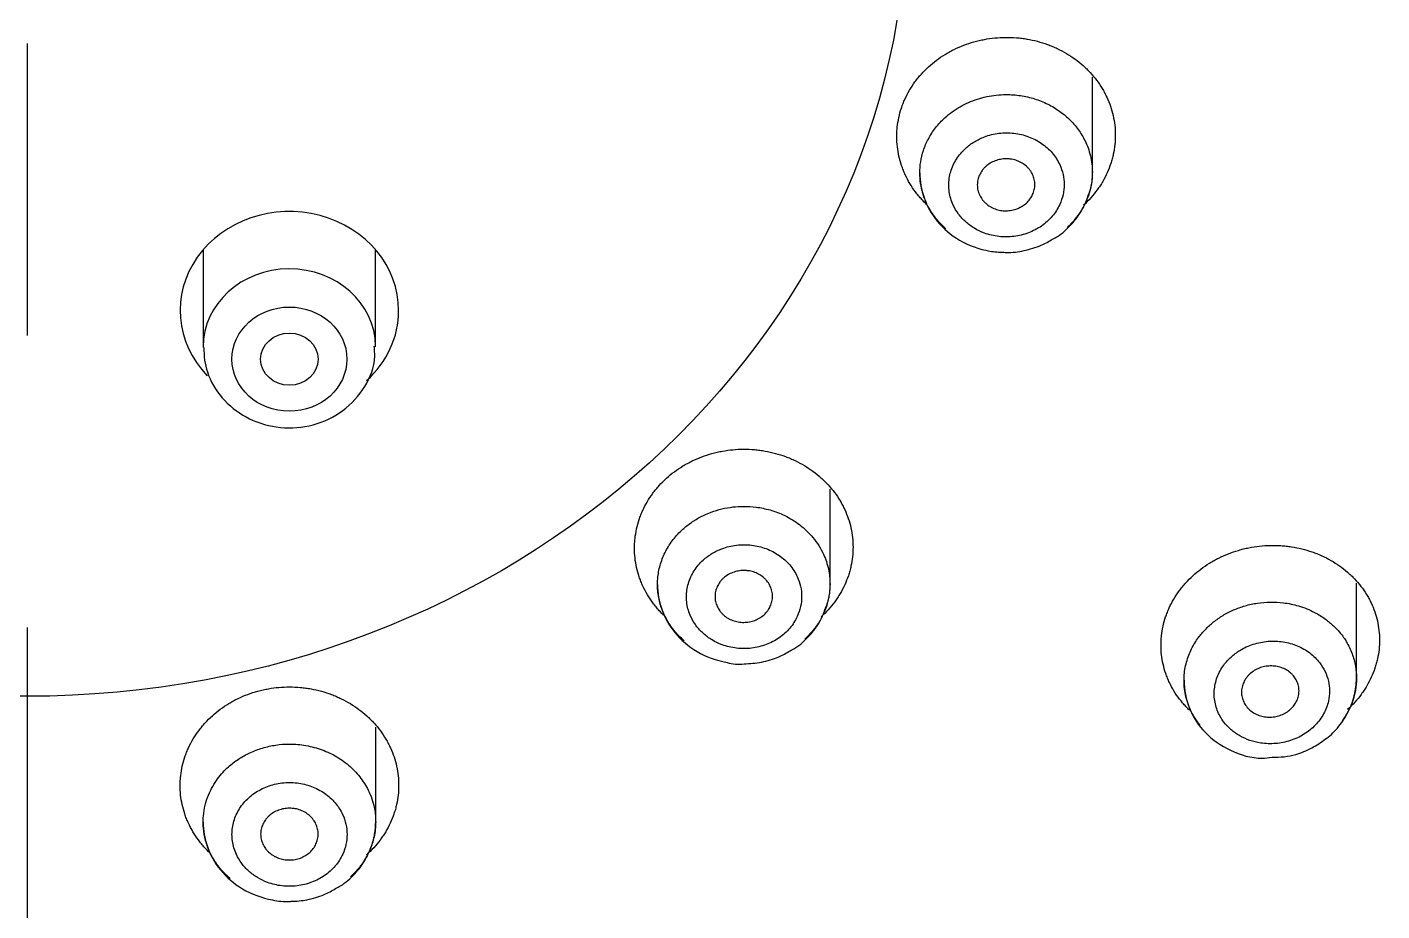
# Model space of a CAD drawing. Header units: millimetres. Extents: x 6110 to 6704, y -2661 to -1821.
# Drawn here: x 6338.01 to 6343.9, y -2173.71 to -2169.86 of the extents above; entities that cross this region are included whole.
import ezdxf

# ---------------------------------------------------------------- set-up
doc = ezdxf.new("R2010")
doc.units = ezdxf.units.MM
doc.header["$LTSCALE"] = 0.1
doc.linetypes.add('CENTERX2', pattern=[101.6, 63.5, -12.7, 12.7, -12.7])
doc.linetypes.add('HIDDEN2', pattern=[4.7625, 3.175, -1.5875])
doc.layers.add('1', color=4, linetype='HIDDEN2', lineweight=13)
doc.layers.add('DIM', color=3, linetype='Continuous', lineweight=9)
doc.layers.add('CENTER', color=1, linetype='CENTERX2')

msp = doc.modelspace()

# ---------------------------------------------------------------- hatches: boundary and pattern name
at = {"layer": 'DIM'}
h = msp.add_hatch(dxfattribs=at)
h.set_pattern_fill('ANSI31', color=2)
edge = h.paths.add_edge_path()
edge.add_line((6619.6172, -2595.9805), (6619.6172, -1962.2056))
edge.add_line((6634.6172, -1966.1101), (6619.6172, -1966.1101))
edge.add_line((6634.6172, -2610.9805), (6634.6172, -1966.1101))
edge.add_line((6634.6172, -2610.9805), (6184.4567, -2610.9805))
edge.add_line((6619.6172, -2595.9805), (6184.4567, -2595.9805))
edge.add_line((6184.4567, -2610.9805), (6184.4567, -2595.9805))

# ---------------------------------------------------------------- linework, layer by layer
at = {"layer": '1', "color": 7, "linetype": 'Continuous', "lineweight": -3}
for p, q in [((6342.6403, -2170.4951), (6342.6403, -2170.0815)), ((6338.7746, -2170.8324), (6338.7746, -2171.2551)), ((6339.5246, -2171.2551), (6339.5246, -2170.8324)), ((6338.7746, -2171.2551), (6338.7746, -2171.2574)), ((6341.4999, -2172.2858), (6341.4999, -2171.8733)), ((6343.7888, -2172.6946), (6343.7888, -2172.2821)), ((6339.5247, -2173.3201), (6339.5247, -2172.9082))]:
    msp.add_line(p, q, dxfattribs=at)
for centre, major_axis, start_param, end_param in [((6338.0093, -2168.509), (-13.75, 0), 3.141606, 7.301236), ((6338.0093, -2168.8384), (13.1753, 0), 4.984867, 10.723113), ((6339.1496, -2171.0967), (0.475, 0), 0, 3.859642), ((6339.1496, -2171.2551), (-0.375, 0), 3.151215, 6.283185), ((6339.1496, -2171.0967), (0.475, 0), 5.497493, 6.283185)]:
    msp.add_ellipse(centre, major_axis=major_axis, ratio=0.906308, start_param=start_param, end_param=end_param, dxfattribs=at)
for centre, major_axis in [((6338.0093, -2169.3067), (3.8258, 0)), ((6339.1496, -2171.308), (0.25, 0)), ((6339.1496, -2171.308), (0.125, 0))]:
    msp.add_ellipse(centre, major_axis=major_axis, ratio=0.906308, dxfattribs=at)
for points, knots in [([(6341.9197, -2170.635), (6341.9127, -2170.6282), (6341.9058, -2170.6212), (6341.8942, -2170.6086), (6341.8894, -2170.603), (6341.88, -2170.5917), (6341.8755, -2170.586), (6341.8538, -2170.5569), (6341.8391, -2170.5322), (6341.8241, -2170.4998), (6341.8213, -2170.4932), (6341.816, -2170.4799), (6341.8135, -2170.4731), (6341.8066, -2170.4529), (6341.8028, -2170.4393), (6341.7936, -2170.3981), (6341.7904, -2170.3701), (6341.7902, -2170.3346), (6341.7904, -2170.3275), (6341.7911, -2170.3134), (6341.7917, -2170.3064), (6341.7939, -2170.2854), (6341.7983, -2170.2577), (6341.8057, -2170.2304), (6341.8124, -2170.2101), (6341.8148, -2170.2033), (6341.8201, -2170.1899), (6341.8228, -2170.1833), (6341.8376, -2170.1506), (6341.8521, -2170.1259), (6341.8735, -2170.0965), (6341.878, -2170.0908), (6341.8872, -2170.0794), (6341.892, -2170.0737), (6341.9069, -2170.0572), (6341.9173, -2170.0467), (6341.9501, -2170.0168), (6341.9739, -2169.9988), (6342.0063, -2169.979), (6342.0129, -2169.9752), (6342.0263, -2169.9678), (6342.0331, -2169.9643), (6342.0536, -2169.9542), (6342.0816, -2169.942), (6342.1107, -2169.9323), (6342.1329, -2169.9261), (6342.1404, -2169.9241), (6342.1556, -2169.9206), (6342.1632, -2169.919), (6342.2015, -2169.9118), (6342.2324, -2169.9088), (6342.2788, -2169.9084), (6342.2943, -2169.9089), (6342.3177, -2169.9108), (6342.3255, -2169.9116), (6342.341, -2169.9135), (6342.3486, -2169.9147), (6342.3868, -2169.9212), (6342.4164, -2169.929), (6342.4524, -2169.9421), (6342.4595, -2169.9449), (6342.4737, -2169.9508), (6342.4807, -2169.9539), (6342.5014, -2169.9637), (6342.5147, -2169.9707), (6342.5535, -2169.9937), (6342.5775, -2170.0111), (6342.6053, -2170.0358), (6342.6107, -2170.0409), (6342.6213, -2170.0512), (6342.6264, -2170.0565), (6342.6412, -2170.0726), (6342.6597, -2170.0948), (6342.6758, -2170.1187), (6342.6869, -2170.1371), (6342.6904, -2170.1434), (6342.6972, -2170.1561), (6342.7004, -2170.1626), (6342.7154, -2170.1949), (6342.7245, -2170.2216), (6342.7338, -2170.2627), (6342.7362, -2170.2766), (6342.7394, -2170.3047), (6342.7402, -2170.3188), (6342.7404, -2170.3608), (6342.7375, -2170.3887), (6342.7301, -2170.4234), (6342.7284, -2170.4303), (6342.7246, -2170.4441), (6342.7226, -2170.4509), (6342.7159, -2170.4712), (6342.7056, -2170.4977), (6342.6925, -2170.5232), (6342.6816, -2170.5419), (6342.6778, -2170.5481), (6342.6698, -2170.5603), (6342.6656, -2170.5663), (6342.644, -2170.596), (6342.6243, -2170.6181), (6342.6022, -2170.6384)], [0, 0, 0, 0, 0.013931, 0.013931, 0.024421, 0.024421, 0.034911, 0.034911, 0.076872, 0.076872, 0.087362, 0.087362, 0.097852, 0.097852, 0.118832, 0.118832, 0.160792, 0.160792, 0.171282, 0.171282, 0.181772, 0.181772, 0.202753, 0.223733, 0.223733, 0.234223, 0.234223, 0.244713, 0.244713, 0.286673, 0.286673, 0.297164, 0.297164, 0.307654, 0.307654, 0.328634, 0.328634, 0.370594, 0.370594, 0.381084, 0.381084, 0.391574, 0.391574, 0.412555, 0.433535, 0.433535, 0.444025, 0.444025, 0.454515, 0.454515, 0.496475, 0.496475, 0.517456, 0.517456, 0.527946, 0.527946, 0.538436, 0.538436, 0.580396, 0.580396, 0.590886, 0.590886, 0.601376, 0.601376, 0.622357, 0.622357, 0.664317, 0.664317, 0.674807, 0.674807, 0.685297, 0.685297, 0.706277, 0.727257, 0.727257, 0.737748, 0.737748, 0.748238, 0.748238, 0.790198, 0.790198, 0.811178, 0.811178, 0.832158, 0.832158, 0.874119, 0.874119, 0.884609, 0.884609, 0.895099, 0.895099, 0.916079, 0.937059, 0.937059, 0.94755, 0.94755, 0.95804, 0.95804, 1, 1, 1, 1]), ([(6341.8903, -2170.4982), (6341.8903, -2170.4821), (6341.8929, -2170.4491), (6341.9049, -2170.3993), (6341.9263, -2170.3493), (6341.9578, -2170.3007), (6341.994, -2170.2617), (6342.0308, -2170.2318), (6342.0648, -2170.2098), (6342.1014, -2170.1913), (6342.1403, -2170.1765), (6342.1809, -2170.1657), (6342.2227, -2170.159), (6342.2721, -2170.1563), (6342.3284, -2170.1604), (6342.3898, -2170.1745), (6342.4476, -2170.1977), (6342.5003, -2170.2294), (6342.5463, -2170.2686), (6342.5844, -2170.3142), (6342.6096, -2170.3582), (6342.6252, -2170.398), (6342.6346, -2170.4325), (6342.6393, -2170.4651), (6342.6403, -2170.486), (6342.6403, -2170.4947)], [0, 0, 0, 0, 0.045049, 0.092756, 0.142866, 0.195379, 0.250293, 0.285526, 0.320915, 0.356461, 0.392163, 0.428022, 0.464038, 0.500211, 0.553811, 0.607412, 0.661013, 0.714614, 0.768215, 0.821816, 0.875418, 0.907605, 0.940981, 0.975546, 1, 1, 1, 1]), ([(6342.4443, -2170.7092), (6342.452, -2170.7021), (6342.4665, -2170.6872), (6342.4848, -2170.6624), (6342.5017, -2170.6312), (6342.5146, -2170.5931), (6342.5193, -2170.5485), (6342.5145, -2170.5041), (6342.5016, -2170.4662), (6342.4847, -2170.4353), (6342.4664, -2170.4108), (6342.4446, -2170.3886), (6342.4199, -2170.3692), (6342.3926, -2170.3529), (6342.3631, -2170.34), (6342.332, -2170.3305), (6342.2998, -2170.3249), (6342.267, -2170.3232), (6342.2342, -2170.3252), (6342.202, -2170.3311), (6342.1657, -2170.3424), (6342.1269, -2170.3611), (6342.0928, -2170.3866), (6342.0675, -2170.4126), (6342.0492, -2170.4375), (6342.0347, -2170.4643), (6342.024, -2170.4924), (6342.0176, -2170.5216), (6342.0156, -2170.5513), (6342.0177, -2170.581), (6342.0242, -2170.6101), (6342.0366, -2170.6428), (6342.0573, -2170.6778), (6342.0888, -2170.7121), (6342.1269, -2170.7403), (6342.1657, -2170.7587), (6342.2019, -2170.7697), (6342.2341, -2170.7753), (6342.2669, -2170.7771), (6342.2997, -2170.775), (6342.3319, -2170.7691), (6342.3631, -2170.7593), (6342.3927, -2170.7461), (6342.42, -2170.7294), (6342.4365, -2170.7162), (6342.4443, -2170.7092)], [0, 0, 0, 0, 0.020908, 0.041633, 0.062491, 0.093768, 0.124937, 0.156202, 0.187397, 0.208323, 0.229049, 0.249915, 0.270878, 0.291595, 0.312426, 0.333431, 0.354141, 0.374917, 0.395942, 0.416647, 0.437396, 0.468779, 0.499959, 0.520882, 0.541618, 0.562588, 0.583457, 0.60414, 0.625071, 0.645962, 0.666653, 0.687554, 0.718732, 0.750005, 0.781097, 0.812467, 0.833195, 0.853915, 0.874986, 0.895733, 0.916452, 0.937497, 0.958327, 0.979049, 1, 1, 1, 1]), ([(6342.3537, -2170.6291), (6342.3478, -2170.6345), (6342.3415, -2170.6392), (6342.3314, -2170.6454), (6342.3279, -2170.6473), (6342.3206, -2170.6509), (6342.3169, -2170.6525), (6342.3055, -2170.6568), (6342.2978, -2170.659), (6342.2857, -2170.6613), (6342.2817, -2170.6618), (6342.2735, -2170.6626), (6342.2694, -2170.6628), (6342.2571, -2170.6629), (6342.249, -2170.6623), (6342.2369, -2170.6602), (6342.2329, -2170.6593), (6342.2251, -2170.6572), (6342.2174, -2170.6547), (6342.2101, -2170.6516), (6342.2046, -2170.649), (6342.2029, -2170.6481), (6342.1993, -2170.6463), (6342.1976, -2170.6453), (6342.189, -2170.6401), (6342.1827, -2170.6355), (6342.1741, -2170.6277), (6342.1713, -2170.625), (6342.1661, -2170.6193), (6342.1636, -2170.6163), (6342.1568, -2170.6071), (6342.153, -2170.6006), (6342.1483, -2170.5904), (6342.1469, -2170.5869), (6342.1445, -2170.5798), (6342.1435, -2170.5762), (6342.1411, -2170.5654), (6342.1403, -2170.558), (6342.1403, -2170.5468), (6342.1405, -2170.5431), (6342.1413, -2170.5357), (6342.1424, -2170.5284), (6342.1444, -2170.5213), (6342.1468, -2170.5141), (6342.1482, -2170.5106), (6342.1529, -2170.5003), (6342.1567, -2170.4938), (6342.1635, -2170.4845), (6342.166, -2170.4815), (6342.1712, -2170.4757), (6342.1739, -2170.473), (6342.1826, -2170.4651), (6342.1889, -2170.4604), (6342.1991, -2170.4541), (6342.2027, -2170.4522), (6342.2099, -2170.4486), (6342.2172, -2170.4454), (6342.2249, -2170.4429), (6342.2327, -2170.4407), (6342.2367, -2170.4398), (6342.2488, -2170.4375), (6342.2569, -2170.4367), (6342.2692, -2170.4367), (6342.2733, -2170.4368), (6342.2794, -2170.4373), (6342.2815, -2170.4375), (6342.2855, -2170.438), (6342.2875, -2170.4383), (6342.2976, -2170.4401), (6342.3054, -2170.4422), (6342.3167, -2170.4463), (6342.3204, -2170.4479), (6342.3277, -2170.4514), (6342.3312, -2170.4532), (6342.3414, -2170.4593), (6342.3477, -2170.4639), (6342.3564, -2170.4718), (6342.3592, -2170.4745), (6342.3644, -2170.4802), (6342.3693, -2170.4861), (6342.3735, -2170.4924), (6342.3773, -2170.4989), (6342.3791, -2170.5022), (6342.3838, -2170.5125), (6342.3862, -2170.5195), (6342.3886, -2170.5304), (6342.3892, -2170.534), (6342.3901, -2170.5415), (6342.3903, -2170.5452), (6342.3903, -2170.5562), (6342.3895, -2170.5636), (6342.3871, -2170.5745), (6342.3861, -2170.5781), (6342.3837, -2170.5853), (6342.381, -2170.5922), (6342.3775, -2170.5989), (6342.3737, -2170.6055), (6342.3716, -2170.6087), (6342.3647, -2170.618), (6342.3595, -2170.6238), (6342.3537, -2170.6291)], [0, 0, 0, 0, 0.03125, 0.03125, 0.046875, 0.046875, 0.0625, 0.0625, 0.09375, 0.09375, 0.109375, 0.109375, 0.125, 0.125, 0.15625, 0.15625, 0.171875, 0.171875, 0.1875, 0.203125, 0.203125, 0.210938, 0.210938, 0.21875, 0.21875, 0.25, 0.25, 0.265625, 0.265625, 0.28125, 0.28125, 0.3125, 0.3125, 0.328125, 0.328125, 0.34375, 0.34375, 0.375, 0.375, 0.390625, 0.390625, 0.40625, 0.421875, 0.421875, 0.4375, 0.4375, 0.46875, 0.46875, 0.484375, 0.484375, 0.5, 0.5, 0.53125, 0.53125, 0.546875, 0.546875, 0.5625, 0.578125, 0.578125, 0.59375, 0.59375, 0.625, 0.625, 0.640625, 0.640625, 0.648438, 0.648438, 0.65625, 0.65625, 0.6875, 0.6875, 0.703125, 0.703125, 0.71875, 0.71875, 0.75, 0.75, 0.765625, 0.765625, 0.78125, 0.796875, 0.796875, 0.8125, 0.8125, 0.84375, 0.84375, 0.859375, 0.859375, 0.875, 0.875, 0.90625, 0.90625, 0.921875, 0.921875, 0.9375, 0.953125, 0.953125, 0.96875, 0.96875, 1, 1, 1, 1]), ([(6341.8903, -2170.498), (6341.8908, -2170.5357), (6341.9032, -2170.6092), (6341.9616, -2170.7142), (6342.0608, -2170.7982), (6342.1678, -2170.8376), (6342.235, -2170.843), (6342.2561, -2170.843)], [0, 0, 0, 0, 0.201381, 0.416552, 0.646171, 0.891533, 1, 1, 1, 1]), ([(6342.0037, -2170.7411), (6342.0024, -2170.74), (6341.9932, -2170.7318), (6341.9763, -2170.7152), (6341.9544, -2170.689), (6341.934, -2170.6587), (6341.9162, -2170.6243), (6341.9019, -2170.5857), (6341.8925, -2170.5433), (6341.8903, -2170.5136), (6341.8903, -2170.4982), (6341.8903, -2170.4982)], [0, 0, 0, 0, 0.017457, 0.12931, 0.250621, 0.381389, 0.521613, 0.67129, 0.830419, 0.998998, 1, 1, 1, 1]), ([(6342.6403, -2170.4947), (6342.6403, -2170.4987), (6342.64, -2170.5159), (6342.6368, -2170.5465), (6342.6301, -2170.5751), (6342.6252, -2170.5905), (6342.6244, -2170.5929)], [0, 0, 0, 0, 0.121009, 0.516619, 0.924959, 1, 1, 1, 1]), ([(6342.4678, -2170.7856), (6342.4749, -2170.7822), (6342.506, -2170.7655), (6342.5524, -2170.7221), (6342.5983, -2170.6608), (6342.6164, -2170.6158), (6342.6224, -2170.5948)], [0, 0, 0, 0, 0.090594, 0.410018, 0.737238, 1, 1, 1, 1]), ([(6342.6244, -2170.5929), (6342.6207, -2170.6039), (6342.6111, -2170.6284), (6342.5913, -2170.6651), (6342.564, -2170.7023), (6342.5421, -2170.7251), (6342.5302, -2170.7359)], [0, 0, 0, 0, 0.205288, 0.462641, 0.727545, 1, 1, 1, 1]), ([(6342.2561, -2170.843), (6342.26, -2170.8435), (6342.2891, -2170.846), (6342.3447, -2170.837), (6342.4129, -2170.8176), (6342.4519, -2170.796), (6342.4678, -2170.7856)], [0, 0, 0, 0, 0.05199, 0.392512, 0.743725, 1, 1, 1, 1]), ([(6338.7784, -2171.2571), (6338.7772, -2171.2946), (6338.7872, -2171.3721), (6338.8521, -2171.4818), (6338.9582, -2171.5669), (6339.0926, -2171.6111), (6339.2376, -2171.6059), (6339.3729, -2171.5491), (6339.4737, -2171.4477), (6339.523, -2171.3395), (6339.521, -2171.2735), (6339.518, -2171.2522)], [0, 0, 0, 0, 0.096594, 0.21219, 0.328962, 0.448735, 0.571477, 0.696167, 0.821126, 0.94382, 1, 1, 1, 1]), ([(6340.7785, -2172.4231), (6340.7714, -2172.4163), (6340.7645, -2172.4093), (6340.7529, -2172.3965), (6340.7481, -2172.391), (6340.7388, -2172.3797), (6340.7343, -2172.374), (6340.7127, -2172.3449), (6340.6981, -2172.3204), (6340.6832, -2172.288), (6340.6804, -2172.2814), (6340.6751, -2172.2681), (6340.6726, -2172.2614), (6340.6658, -2172.2412), (6340.6621, -2172.2276), (6340.653, -2172.1865), (6340.6499, -2172.1586), (6340.6499, -2172.1232), (6340.6501, -2172.1161), (6340.6508, -2172.102), (6340.6514, -2172.095), (6340.6537, -2172.074), (6340.6582, -2172.0463), (6340.6657, -2172.0191), (6340.6725, -2171.9988), (6340.6749, -2171.9921), (6340.6802, -2171.9787), (6340.683, -2171.9721), (6340.6979, -2171.9395), (6340.7125, -2171.9148), (6340.734, -2171.8856), (6340.7385, -2171.8798), (6340.7478, -2171.8685), (6340.7526, -2171.8629), (6340.7675, -2171.8464), (6340.7779, -2171.8359), (6340.8108, -2171.8061), (6340.8347, -2171.7883), (6340.8671, -2171.7686), (6340.8738, -2171.7648), (6340.8872, -2171.7575), (6340.894, -2171.754), (6340.9146, -2171.744), (6340.9426, -2171.732), (6340.9717, -2171.7225), (6340.994, -2171.7163), (6341.0015, -2171.7144), (6341.0166, -2171.711), (6341.0243, -2171.7094), (6341.0627, -2171.7024), (6341.0935, -2171.6996), (6341.1399, -2171.6995), (6341.1555, -2171.7001), (6341.1788, -2171.7021), (6341.1866, -2171.7029), (6341.2021, -2171.705), (6341.2097, -2171.7062), (6341.2478, -2171.7129), (6341.2774, -2171.7209), (6341.3134, -2171.7342), (6341.3205, -2171.737), (6341.3347, -2171.743), (6341.3417, -2171.7461), (6341.3623, -2171.756), (6341.3757, -2171.7632), (6341.4143, -2171.7863), (6341.4383, -2171.8039), (6341.466, -2171.8287), (6341.4714, -2171.8338), (6341.4819, -2171.8441), (6341.487, -2171.8494), (6341.5017, -2171.8656), (6341.5202, -2171.8879), (6341.5362, -2171.9117), (6341.5472, -2171.9302), (6341.5507, -2171.9365), (6341.5574, -2171.9492), (6341.5606, -2171.9556), (6341.5756, -2171.988), (6341.5846, -2172.0146), (6341.5937, -2172.0556), (6341.596, -2172.0694), (6341.5991, -2172.0975), (6341.5999, -2172.1115), (6341.5999, -2172.1534), (6341.5969, -2172.1811), (6341.5894, -2172.2155), (6341.5877, -2172.2224), (6341.5839, -2172.2361), (6341.5818, -2172.2429), (6341.5751, -2172.2631), (6341.5646, -2172.2894), (6341.5514, -2172.3147), (6341.5405, -2172.3332), (6341.5367, -2172.3394), (6341.5287, -2172.3515), (6341.5245, -2172.3575), (6341.5027, -2172.3869), (6341.483, -2172.4088), (6341.4608, -2172.4289)], [0, 0, 0, 0, 0.014055, 0.014055, 0.024544, 0.024544, 0.035032, 0.035032, 0.076988, 0.076988, 0.087476, 0.087476, 0.097965, 0.097965, 0.118943, 0.118943, 0.160898, 0.160898, 0.171387, 0.171387, 0.181875, 0.181875, 0.202853, 0.22383, 0.22383, 0.234319, 0.234319, 0.244808, 0.244808, 0.286763, 0.286763, 0.297252, 0.297252, 0.307741, 0.307741, 0.328718, 0.328718, 0.370673, 0.370673, 0.381162, 0.381162, 0.391651, 0.391651, 0.412628, 0.433606, 0.433606, 0.444095, 0.444095, 0.454584, 0.454584, 0.496539, 0.496539, 0.517516, 0.517516, 0.528005, 0.528005, 0.538494, 0.538494, 0.580449, 0.580449, 0.590938, 0.590938, 0.601426, 0.601426, 0.622404, 0.622404, 0.664359, 0.664359, 0.674848, 0.674848, 0.685337, 0.685337, 0.706314, 0.727292, 0.727292, 0.737781, 0.737781, 0.748269, 0.748269, 0.790224, 0.790224, 0.811202, 0.811202, 0.83218, 0.83218, 0.874135, 0.874135, 0.884623, 0.884623, 0.895112, 0.895112, 0.91609, 0.937067, 0.937067, 0.947556, 0.947556, 0.958045, 0.958045, 1, 1, 1, 1]), ([(6340.7499, -2172.2878), (6340.7499, -2172.277), (6340.7515, -2172.2465), (6340.7617, -2172.1971), (6340.7843, -2172.142), (6340.8169, -2172.0914), (6340.8555, -2172.0499), (6340.8969, -2172.0171), (6340.9387, -2171.9921), (6340.9833, -2171.9725), (6341.0297, -2171.9584), (6341.0771, -2171.95), (6341.1271, -2171.9471), (6341.1817, -2171.9505), (6341.2422, -2171.963), (6341.3067, -2171.9876), (6341.371, -2172.0272), (6341.4299, -2172.0835), (6341.4721, -2172.1505), (6341.4952, -2172.2201), (6341.4999, -2172.2644), (6341.4999, -2172.2859)], [0, 0, 0, 0, 0.030608, 0.085883, 0.140861, 0.195542, 0.249928, 0.29288, 0.335329, 0.377276, 0.41872, 0.459661, 0.500099, 0.546109, 0.598716, 0.657915, 0.723699, 0.796062, 0.874995, 0.939455, 1, 1, 1, 1]), ([(6341.3035, -2172.4999), (6341.3112, -2172.4929), (6341.3257, -2172.478), (6341.3439, -2172.4533), (6341.3607, -2172.4222), (6341.3735, -2172.3843), (6341.3782, -2172.3399), (6341.3734, -2172.2957), (6341.3604, -2172.2578), (6341.3435, -2172.2269), (6341.3252, -2172.2024), (6341.3035, -2172.1803), (6341.2788, -2172.1608), (6341.2515, -2172.1444), (6341.222, -2172.1315), (6341.191, -2172.1219), (6341.1588, -2172.1162), (6341.126, -2172.1144), (6341.0933, -2172.1163), (6341.0611, -2172.1221), (6341.0248, -2172.1333), (6340.9859, -2172.152), (6340.9519, -2172.1774), (6340.9266, -2172.2034), (6340.9084, -2172.2282), (6340.894, -2172.255), (6340.8834, -2172.2831), (6340.877, -2172.3122), (6340.8751, -2172.3418), (6340.8772, -2172.3714), (6340.8837, -2172.4005), (6340.8961, -2172.4331), (6340.9168, -2172.4681), (6340.9482, -2172.5022), (6340.9863, -2172.5305), (6341.0251, -2172.5489), (6341.0613, -2172.5599), (6341.0935, -2172.5656), (6341.1263, -2172.5674), (6341.1591, -2172.5654), (6341.1913, -2172.5595), (6341.2225, -2172.5498), (6341.252, -2172.5366), (6341.2793, -2172.52), (6341.2957, -2172.5069), (6341.3035, -2172.4999)], [0, 0, 0, 0, 0.020904, 0.041628, 0.062485, 0.093782, 0.124936, 0.156272, 0.1874, 0.208413, 0.229134, 0.249921, 0.27092, 0.291637, 0.312432, 0.333397, 0.354103, 0.374921, 0.395873, 0.416567, 0.437403, 0.468728, 0.499972, 0.520876, 0.541608, 0.562598, 0.583427, 0.604121, 0.625081, 0.645891, 0.666597, 0.687569, 0.718675, 0.750024, 0.781123, 0.812489, 0.833288, 0.854012, 0.875009, 0.895829, 0.916556, 0.937516, 0.958369, 0.979093, 1, 1, 1, 1]), ([(6343.0631, -2172.8348), (6343.0576, -2172.8295), (6343.0523, -2172.8242), (6343.0421, -2172.8134), (6343.0373, -2172.808), (6343.028, -2172.7971), (6343.0235, -2172.7915), (6343.0019, -2172.7633), (6342.9873, -2172.7393), (6342.9723, -2172.7077), (6342.9695, -2172.7012), (6342.9642, -2172.6882), (6342.9617, -2172.6816), (6342.9549, -2172.6618), (6342.9511, -2172.6485), (6342.942, -2172.6081), (6342.9389, -2172.5806), (6342.9388, -2172.5457), (6342.939, -2172.5387), (6342.9397, -2172.5247), (6342.9403, -2172.5178), (6342.9425, -2172.4971), (6342.947, -2172.4697), (6342.9545, -2172.4426), (6342.9613, -2172.4225), (6342.9637, -2172.4158), (6342.969, -2172.4025), (6342.9718, -2172.3959), (6342.9867, -2172.3635), (6343.0012, -2172.3388), (6343.0228, -2172.3095), (6343.0272, -2172.3037), (6343.0365, -2172.2923), (6343.0413, -2172.2867), (6343.0562, -2172.2701), (6343.0667, -2172.2596), (6343.0996, -2172.2295), (6343.1235, -2172.2114), (6343.1559, -2172.1914), (6343.1626, -2172.1875), (6343.176, -2172.18), (6343.1828, -2172.1764), (6343.2034, -2172.1661), (6343.2314, -2172.1537), (6343.2606, -2172.1437), (6343.2829, -2172.1372), (6343.2904, -2172.1352), (6343.3055, -2172.1315), (6343.3132, -2172.1297), (6343.3515, -2172.1221), (6343.3824, -2172.1187), (6343.4288, -2172.1176), (6343.4443, -2172.118), (6343.4677, -2172.1195), (6343.4755, -2172.1201), (6343.4909, -2172.1218), (6343.4986, -2172.1228), (6343.5366, -2172.1287), (6343.5662, -2172.136), (6343.6021, -2172.1483), (6343.6093, -2172.151), (6343.6234, -2172.1566), (6343.6304, -2172.1596), (6343.6511, -2172.1689), (6343.6644, -2172.1757), (6343.703, -2172.1977), (6343.7269, -2172.2145), (6343.7546, -2172.2384), (6343.7601, -2172.2433), (6343.7705, -2172.2533), (6343.7756, -2172.2585), (6343.7904, -2172.2741), (6343.8089, -2172.2957), (6343.8248, -2172.3189), (6343.8359, -2172.3369), (6343.8394, -2172.343), (6343.8461, -2172.3554), (6343.8493, -2172.3617), (6343.8643, -2172.3934), (6343.8733, -2172.4194), (6343.8825, -2172.4598), (6343.8848, -2172.4734), (6343.888, -2172.5011), (6343.8888, -2172.5149), (6343.8889, -2172.5563), (6343.8859, -2172.5838), (6343.8784, -2172.618), (6343.8767, -2172.6248), (6343.8729, -2172.6385), (6343.8709, -2172.6452), (6343.8641, -2172.6653), (6343.8537, -2172.6915), (6343.8405, -2172.7168), (6343.8296, -2172.7354), (6343.8258, -2172.7415), (6343.8178, -2172.7537), (6343.8136, -2172.7597), (6343.7918, -2172.7893), (6343.772, -2172.8113), (6343.7498, -2172.8316)], [0, 0, 0, 0, 0.011005, 0.011005, 0.021526, 0.021526, 0.032048, 0.032048, 0.074132, 0.074132, 0.084654, 0.084654, 0.095175, 0.095175, 0.116217, 0.116217, 0.158302, 0.158302, 0.168823, 0.168823, 0.179345, 0.179345, 0.200387, 0.22143, 0.22143, 0.231951, 0.231951, 0.242472, 0.242472, 0.284557, 0.284557, 0.295078, 0.295078, 0.305599, 0.305599, 0.326642, 0.326642, 0.368727, 0.368727, 0.379248, 0.379248, 0.389769, 0.389769, 0.410812, 0.431854, 0.431854, 0.442375, 0.442375, 0.452896, 0.452896, 0.494981, 0.494981, 0.516024, 0.516024, 0.526545, 0.526545, 0.537066, 0.537066, 0.579151, 0.579151, 0.589672, 0.589672, 0.600194, 0.600194, 0.621236, 0.621236, 0.663321, 0.663321, 0.673842, 0.673842, 0.684363, 0.684363, 0.705406, 0.726448, 0.726448, 0.736969, 0.736969, 0.747491, 0.747491, 0.789576, 0.789576, 0.810618, 0.810618, 0.83166, 0.83166, 0.873745, 0.873745, 0.884267, 0.884267, 0.894788, 0.894788, 0.91583, 0.936873, 0.936873, 0.947394, 0.947394, 0.957915, 0.957915, 1, 1, 1, 1]), ([(6341.2133, -2172.4192), (6341.2074, -2172.4245), (6341.2011, -2172.4292), (6341.191, -2172.4353), (6341.1875, -2172.4372), (6341.1802, -2172.4408), (6341.1765, -2172.4424), (6341.1651, -2172.4467), (6341.1573, -2172.4488), (6341.1453, -2172.4511), (6341.1412, -2172.4516), (6341.133, -2172.4524), (6341.129, -2172.4526), (6341.1167, -2172.4527), (6341.1086, -2172.452), (6341.0965, -2172.4499), (6341.0925, -2172.449), (6341.0847, -2172.4469), (6341.077, -2172.4444), (6341.0696, -2172.4413), (6341.0642, -2172.4388), (6341.0624, -2172.4378), (6341.0589, -2172.436), (6341.0572, -2172.435), (6341.0486, -2172.4299), (6341.0423, -2172.4252), (6341.0337, -2172.4175), (6341.0309, -2172.4147), (6341.0257, -2172.409), (6341.0232, -2172.406), (6341.0164, -2172.3969), (6341.0126, -2172.3904), (6341.0079, -2172.3802), (6341.0065, -2172.3767), (6341.0041, -2172.3696), (6341.0031, -2172.366), (6341.0007, -2172.3552), (6340.9999, -2172.3479), (6340.9999, -2172.3367), (6341.0001, -2172.333), (6341.0009, -2172.3257), (6341.0021, -2172.3184), (6341.0041, -2172.3113), (6341.0064, -2172.3042), (6341.0078, -2172.3006), (6341.0125, -2172.2904), (6341.0164, -2172.2839), (6341.0232, -2172.2746), (6341.0256, -2172.2716), (6341.0308, -2172.2659), (6341.0336, -2172.2631), (6341.0422, -2172.2553), (6341.0485, -2172.2506), (6341.0588, -2172.2444), (6341.0623, -2172.2424), (6341.0695, -2172.2389), (6341.0769, -2172.2357), (6341.0846, -2172.2332), (6341.0924, -2172.231), (6341.0964, -2172.2301), (6341.1085, -2172.2279), (6341.1166, -2172.2271), (6341.1289, -2172.2271), (6341.1329, -2172.2273), (6341.1391, -2172.2278), (6341.1411, -2172.228), (6341.1452, -2172.2285), (6341.1472, -2172.2288), (6341.1572, -2172.2306), (6341.165, -2172.2327), (6341.1764, -2172.2369), (6341.1801, -2172.2384), (6341.1874, -2172.2419), (6341.1909, -2172.2438), (6341.201, -2172.2499), (6341.2074, -2172.2545), (6341.2161, -2172.2623), (6341.2189, -2172.2651), (6341.2241, -2172.2707), (6341.2289, -2172.2766), (6341.2331, -2172.2829), (6341.237, -2172.2894), (6341.2388, -2172.2928), (6341.2435, -2172.303), (6341.2459, -2172.31), (6341.2483, -2172.3208), (6341.2489, -2172.3245), (6341.2497, -2172.3319), (6341.2499, -2172.3356), (6341.2499, -2172.3466), (6341.2491, -2172.3539), (6341.2467, -2172.3648), (6341.2457, -2172.3684), (6341.2434, -2172.3755), (6341.2406, -2172.3824), (6341.2371, -2172.3891), (6341.2333, -2172.3956), (6341.2312, -2172.3988), (6341.2243, -2172.4081), (6341.2191, -2172.4139), (6341.2133, -2172.4192)], [0, 0, 0, 0, 0.03125, 0.03125, 0.046875, 0.046875, 0.0625, 0.0625, 0.09375, 0.09375, 0.109375, 0.109375, 0.125, 0.125, 0.15625, 0.15625, 0.171875, 0.171875, 0.1875, 0.203125, 0.203125, 0.210937, 0.210937, 0.21875, 0.21875, 0.25, 0.25, 0.265625, 0.265625, 0.28125, 0.28125, 0.3125, 0.3125, 0.328125, 0.328125, 0.34375, 0.34375, 0.375, 0.375, 0.390625, 0.390625, 0.40625, 0.421875, 0.421875, 0.4375, 0.4375, 0.46875, 0.46875, 0.484375, 0.484375, 0.5, 0.5, 0.53125, 0.53125, 0.546875, 0.546875, 0.5625, 0.578125, 0.578125, 0.59375, 0.59375, 0.625, 0.625, 0.640625, 0.640625, 0.648438, 0.648438, 0.65625, 0.65625, 0.6875, 0.6875, 0.703125, 0.703125, 0.71875, 0.71875, 0.75, 0.75, 0.765625, 0.765625, 0.78125, 0.796875, 0.796875, 0.8125, 0.8125, 0.84375, 0.84375, 0.859375, 0.859375, 0.875, 0.875, 0.90625, 0.90625, 0.921875, 0.921875, 0.9375, 0.953125, 0.953125, 0.96875, 0.96875, 1, 1, 1, 1]), ([(6340.8654, -2172.5324), (6340.8635, -2172.5307), (6340.8457, -2172.515), (6340.8154, -2172.4824), (6340.7823, -2172.43), (6340.76, -2172.3735), (6340.7511, -2172.3254), (6340.7499, -2172.2967), (6340.7499, -2172.2878)], [0, 0, 0, 0, 0.026115, 0.247027, 0.466785, 0.685387, 0.902836, 1, 1, 1, 1]), ([(6340.7499, -2172.288), (6340.7504, -2172.3255), (6340.7629, -2172.3987), (6340.8206, -2172.5031), (6340.9205, -2172.5875), (6341.004, -2172.6179), (6341.0522, -2172.6269)], [0, 0, 0, 0, 0.225688, 0.467145, 0.725073, 1, 1, 1, 1]), ([(6341.4999, -2172.2859), (6341.4999, -2172.286), (6341.4999, -2172.3064), (6341.4961, -2172.3434), (6341.4858, -2172.3793), (6341.4798, -2172.3951)], [0, 0, 0, 0, 0.002779, 0.550044, 1, 1, 1, 1]), ([(6341.3263, -2172.5759), (6341.3336, -2172.5724), (6341.3649, -2172.5558), (6341.4115, -2172.5125), (6341.4556, -2172.4549), (6341.4721, -2172.4139), (6341.4772, -2172.397)], [0, 0, 0, 0, 0.096608, 0.432567, 0.776845, 1, 1, 1, 1]), ([(6341.4798, -2172.3951), (6341.479, -2172.3973), (6341.4716, -2172.4162), (6341.4549, -2172.4495), (6341.4249, -2172.4909), (6341.4019, -2172.5148), (6341.3901, -2172.5256)], [0, 0, 0, 0, 0.044984, 0.38828, 0.706622, 1, 1, 1, 1]), ([(6343.0388, -2172.7063), (6343.0388, -2172.7007), (6343.0392, -2172.6841), (6343.0422, -2172.6569), (6343.0491, -2172.6256), (6343.0588, -2172.5959), (6343.071, -2172.5682), (6343.0853, -2172.5425), (6343.1047, -2172.5137), (6343.1312, -2172.4823), (6343.1669, -2172.4498), (6343.2081, -2172.4212), (6343.2542, -2172.3975), (6343.3045, -2172.3794), (6343.3582, -2172.3677), (6343.4143, -2172.3631), (6343.4745, -2172.3663), (6343.5402, -2172.3799), (6343.6019, -2172.4047), (6343.6522, -2172.4359), (6343.6879, -2172.4657), (6343.7138, -2172.4933), (6343.7316, -2172.5166), (6343.7514, -2172.547), (6343.7711, -2172.5877), (6343.7858, -2172.6416), (6343.7903, -2172.6952), (6343.7856, -2172.747), (6343.7728, -2172.796), (6343.7528, -2172.8411), (6343.7354, -2172.8687), (6343.7258, -2172.8817)], [0, 0, 0, 0, 0.013432, 0.039737, 0.065152, 0.08968, 0.113318, 0.136068, 0.157931, 0.193146, 0.229164, 0.265985, 0.303611, 0.342042, 0.38128, 0.421325, 0.462324, 0.510514, 0.565887, 0.607278, 0.642459, 0.671426, 0.694174, 0.7107, 0.756448, 0.800722, 0.843521, 0.884848, 0.924702, 0.963086, 1, 1, 1, 1]), ([(6343.6293, -2172.8761), (6343.6354, -2172.8678), (6343.6464, -2172.8507), (6343.6589, -2172.8233), (6343.6687, -2172.7901), (6343.673, -2172.751), (6343.6679, -2172.7073), (6343.6535, -2172.6656), (6343.6326, -2172.6317), (6343.6093, -2172.6052), (6343.586, -2172.5851), (6343.5599, -2172.568), (6343.5315, -2172.554), (6343.5012, -2172.5436), (6343.4695, -2172.5368), (6343.4369, -2172.5336), (6343.4041, -2172.5343), (6343.3715, -2172.5389), (6343.3397, -2172.5471), (6343.3094, -2172.5589), (6343.2762, -2172.5768), (6343.242, -2172.6024), (6343.2142, -2172.6335), (6343.195, -2172.6635), (6343.1824, -2172.6909), (6343.1741, -2172.7195), (6343.1698, -2172.7487), (6343.1699, -2172.778), (6343.1744, -2172.8069), (6343.1829, -2172.835), (6343.1955, -2172.8617), (6343.2148, -2172.8907), (6343.2427, -2172.9204), (6343.281, -2172.9472), (6343.3245, -2172.967), (6343.3666, -2172.9773), (6343.4045, -2172.9809), (6343.4374, -2172.9801), (6343.4699, -2172.9755), (6343.5017, -2172.9672), (6343.5321, -2172.9553), (6343.5606, -2172.9399), (6343.5867, -2172.9215), (6343.61, -2172.9002), (6343.6233, -2172.8844), (6343.6293, -2172.8761)], [0, 0, 0, 0, 0.020904, 0.041622, 0.062484, 0.093768, 0.124932, 0.15624, 0.187393, 0.208364, 0.229085, 0.249912, 0.270865, 0.291583, 0.312424, 0.333353, 0.354061, 0.374916, 0.395851, 0.416549, 0.437397, 0.46872, 0.499964, 0.520865, 0.541604, 0.562591, 0.583426, 0.604123, 0.625073, 0.645911, 0.666617, 0.687557, 0.718716, 0.750009, 0.781161, 0.812473, 0.833304, 0.854027, 0.874995, 0.895831, 0.916555, 0.937507, 0.958368, 0.979089, 1, 1, 1, 1]), ([(6341.0522, -2172.6269), (6341.0523, -2172.627), (6341.0753, -2172.6354), (6341.1277, -2172.6338), (6341.2031, -2172.6279), (6341.2715, -2172.6072), (6341.3105, -2172.5862), (6341.3263, -2172.5759)], [0, 0, 0, 0, 0.001585, 0.260042, 0.526124, 0.800716, 1, 1, 1, 1]), ([(6343.5021, -2172.8301), (6343.4963, -2172.8355), (6343.49, -2172.8402), (6343.4798, -2172.8465), (6343.4763, -2172.8485), (6343.469, -2172.8521), (6343.4653, -2172.8537), (6343.4539, -2172.8582), (6343.4461, -2172.8605), (6343.4341, -2172.8629), (6343.43, -2172.8635), (6343.4218, -2172.8644), (6343.4177, -2172.8647), (6343.4055, -2172.865), (6343.3974, -2172.8644), (6343.3853, -2172.8626), (6343.3813, -2172.8618), (6343.3735, -2172.8598), (6343.3658, -2172.8576), (6343.3585, -2172.8546), (6343.3531, -2172.8522), (6343.3513, -2172.8513), (6343.3478, -2172.8495), (6343.346, -2172.8486), (6343.3375, -2172.8437), (6343.3312, -2172.8392), (6343.3226, -2172.8318), (6343.3198, -2172.8291), (6343.3146, -2172.8236), (6343.3121, -2172.8207), (6343.3053, -2172.8118), (6343.3015, -2172.8055), (6343.2968, -2172.7955), (6343.2954, -2172.792), (6343.293, -2172.7851), (6343.292, -2172.7816), (6343.2896, -2172.7709), (6343.2888, -2172.7637), (6343.2888, -2172.7527), (6343.289, -2172.749), (6343.2898, -2172.7418), (6343.291, -2172.7346), (6343.293, -2172.7274), (6343.2954, -2172.7204), (6343.2968, -2172.7169), (6343.3015, -2172.7066), (6343.3053, -2172.7001), (6343.3121, -2172.6909), (6343.3146, -2172.6879), (6343.3198, -2172.6821), (6343.3226, -2172.6793), (6343.3312, -2172.6714), (6343.3375, -2172.6667), (6343.3478, -2172.6603), (6343.3513, -2172.6583), (6343.3586, -2172.6547), (6343.3659, -2172.6515), (6343.3736, -2172.6489), (6343.3814, -2172.6466), (6343.3854, -2172.6456), (6343.3976, -2172.6432), (6343.4057, -2172.6423), (6343.4179, -2172.642), (6343.422, -2172.6421), (6343.4281, -2172.6425), (6343.4302, -2172.6427), (6343.4342, -2172.6431), (6343.4362, -2172.6434), (6343.4463, -2172.6449), (6343.454, -2172.6468), (6343.4654, -2172.6508), (6343.4691, -2172.6522), (6343.4764, -2172.6555), (6343.4799, -2172.6573), (6343.49, -2172.6631), (6343.4963, -2172.6676), (6343.5051, -2172.6751), (6343.5078, -2172.6778), (6343.513, -2172.6833), (6343.5178, -2172.689), (6343.522, -2172.6951), (6343.5259, -2172.7014), (6343.5277, -2172.7047), (6343.5324, -2172.7147), (6343.5348, -2172.7216), (6343.5372, -2172.7322), (6343.5378, -2172.7358), (6343.5386, -2172.7431), (6343.5388, -2172.7468), (6343.5388, -2172.7577), (6343.538, -2172.7649), (6343.5356, -2172.7757), (6343.5346, -2172.7794), (6343.5323, -2172.7864), (6343.5295, -2172.7933), (6343.526, -2172.8), (6343.5222, -2172.8065), (6343.5201, -2172.8097), (6343.5132, -2172.819), (6343.508, -2172.8248), (6343.5021, -2172.8301)], [0, 0, 0, 0, 0.03125, 0.03125, 0.046875, 0.046875, 0.0625, 0.0625, 0.09375, 0.09375, 0.109375, 0.109375, 0.125, 0.125, 0.15625, 0.15625, 0.171875, 0.171875, 0.1875, 0.203125, 0.203125, 0.210938, 0.210938, 0.21875, 0.21875, 0.25, 0.25, 0.265625, 0.265625, 0.28125, 0.28125, 0.3125, 0.3125, 0.328125, 0.328125, 0.34375, 0.34375, 0.375, 0.375, 0.390625, 0.390625, 0.40625, 0.421875, 0.421875, 0.4375, 0.4375, 0.46875, 0.46875, 0.484375, 0.484375, 0.5, 0.5, 0.53125, 0.53125, 0.546875, 0.546875, 0.5625, 0.578125, 0.578125, 0.59375, 0.59375, 0.625, 0.625, 0.640625, 0.640625, 0.648438, 0.648438, 0.65625, 0.65625, 0.6875, 0.6875, 0.703125, 0.703125, 0.71875, 0.71875, 0.75, 0.75, 0.765625, 0.765625, 0.78125, 0.796875, 0.796875, 0.8125, 0.8125, 0.84375, 0.84375, 0.859375, 0.859375, 0.875, 0.875, 0.90625, 0.90625, 0.921875, 0.921875, 0.9375, 0.953125, 0.953125, 0.96875, 0.96875, 1, 1, 1, 1]), ([(6338.8022, -2173.4538), (6338.7952, -2173.447), (6338.7883, -2173.44), (6338.7768, -2173.4273), (6338.772, -2173.4218), (6338.7627, -2173.4105), (6338.7582, -2173.4048), (6338.7368, -2173.3757), (6338.7223, -2173.3512), (6338.7075, -2173.3189), (6338.7047, -2173.3123), (6338.6994, -2173.299), (6338.697, -2173.2923), (6338.6903, -2173.2722), (6338.6866, -2173.2586), (6338.6776, -2173.2176), (6338.6746, -2173.1898), (6338.6747, -2173.1545), (6338.6749, -2173.1474), (6338.6758, -2173.1334), (6338.6764, -2173.1264), (6338.6787, -2173.1055), (6338.6833, -2173.0779), (6338.6909, -2173.0508), (6338.6978, -2173.0306), (6338.7002, -2173.0239), (6338.7056, -2173.0106), (6338.7084, -2173.004), (6338.7234, -2172.9715), (6338.7381, -2172.9469), (6338.7597, -2172.9178), (6338.7642, -2172.9121), (6338.7735, -2172.9007), (6338.7783, -2172.8952), (6338.7933, -2172.8788), (6338.8038, -2172.8684), (6338.8367, -2172.8387), (6338.8607, -2172.821), (6338.8932, -2172.8014), (6338.8998, -2172.7976), (6338.9133, -2172.7904), (6338.9201, -2172.7869), (6338.9407, -2172.777), (6338.9688, -2172.7651), (6338.9979, -2172.7557), (6339.0202, -2172.7496), (6339.0277, -2172.7477), (6339.0429, -2172.7443), (6339.0506, -2172.7427), (6339.0889, -2172.7359), (6339.1198, -2172.7333), (6339.1662, -2172.7333), (6339.1818, -2172.734), (6339.2051, -2172.7362), (6339.2129, -2172.737), (6339.2283, -2172.7391), (6339.236, -2172.7404), (6339.2741, -2172.7473), (6339.3037, -2172.7555), (6339.3396, -2172.7689), (6339.3467, -2172.7718), (6339.3608, -2172.7779), (6339.3678, -2172.7811), (6339.3884, -2172.7911), (6339.4017, -2172.7983), (6339.4403, -2172.8217), (6339.4642, -2172.8394), (6339.4918, -2172.8644), (6339.4972, -2172.8696), (6339.5077, -2172.88), (6339.5128, -2172.8853), (6339.5275, -2172.9016), (6339.5459, -2172.924), (6339.5617, -2172.948), (6339.5727, -2172.9666), (6339.5762, -2172.9728), (6339.5829, -2172.9856), (6339.586, -2172.9921), (6339.6009, -2173.0245), (6339.6098, -2173.0512), (6339.6188, -2173.0922), (6339.621, -2173.1061), (6339.624, -2173.1342), (6339.6247, -2173.1482), (6339.6246, -2173.19), (6339.6216, -2173.2177), (6339.6139, -2173.252), (6339.6122, -2173.2589), (6339.6083, -2173.2725), (6339.6062, -2173.2793), (6339.5994, -2173.2994), (6339.5889, -2173.3256), (6339.5756, -2173.3507), (6339.5646, -2173.3691), (6339.5607, -2173.3752), (6339.5527, -2173.3872), (6339.5485, -2173.3932), (6339.5267, -2173.4224), (6339.5068, -2173.4441), (6339.4845, -2173.464)], [0, 0, 0, 0, 0.014013, 0.014013, 0.024503, 0.024503, 0.034992, 0.034992, 0.076949, 0.076949, 0.087438, 0.087438, 0.097927, 0.097927, 0.118906, 0.118906, 0.160862, 0.160862, 0.171352, 0.171352, 0.181841, 0.181841, 0.202819, 0.223798, 0.223798, 0.234287, 0.234287, 0.244776, 0.244776, 0.286733, 0.286733, 0.297222, 0.297222, 0.307712, 0.307712, 0.32869, 0.32869, 0.370647, 0.370647, 0.381136, 0.381136, 0.391625, 0.391625, 0.412604, 0.433582, 0.433582, 0.444071, 0.444071, 0.454561, 0.454561, 0.496517, 0.496517, 0.517496, 0.517496, 0.527985, 0.527985, 0.538474, 0.538474, 0.580431, 0.580431, 0.59092, 0.59092, 0.60141, 0.60141, 0.622388, 0.622388, 0.664345, 0.664345, 0.674834, 0.674834, 0.685323, 0.685323, 0.706302, 0.72728, 0.72728, 0.73777, 0.73777, 0.748259, 0.748259, 0.790216, 0.790216, 0.811194, 0.811194, 0.832172, 0.832172, 0.874129, 0.874129, 0.884619, 0.884619, 0.895108, 0.895108, 0.916086, 0.937065, 0.937065, 0.947554, 0.947554, 0.958043, 0.958043, 1, 1, 1, 1]), ([(6343.1078, -2172.8992), (6343.1073, -2172.8986), (6343.0983, -2172.8872), (6343.0826, -2172.8645), (6343.0645, -2172.8298), (6343.0513, -2172.7944), (6343.0428, -2172.7589), (6343.0393, -2172.7295), (6343.0388, -2172.712), (6343.0388, -2172.7063)], [0, 0, 0, 0, 0.011311, 0.20315, 0.389594, 0.570643, 0.746299, 0.916561, 1, 1, 1, 1]), ([(6343.0389, -2172.7046), (6343.0393, -2172.7477), (6343.0544, -2172.8284), (6343.1264, -2172.9386), (6343.238, -2173.015), (6343.3456, -2173.0484), (6343.4071, -2173.041), (6343.4215, -2173.0383)], [0, 0, 0, 0, 0.223057, 0.451742, 0.685861, 0.927171, 1, 1, 1, 1]), ([(6343.6546, -2172.9593), (6343.6555, -2172.9587), (6343.6779, -2172.9442), (6343.7134, -2172.905), (6343.756, -2172.8424), (6343.7822, -2172.7706), (6343.7884, -2172.7211), (6343.7886, -2172.6954)], [0, 0, 0, 0, 0.009836, 0.251678, 0.498327, 0.747604, 1, 1, 1, 1]), ([(6338.7747, -2173.3209), (6338.7747, -2173.3122), (6338.7758, -2173.2873), (6338.7823, -2173.2478), (6338.7964, -2173.2046), (6338.815, -2173.1664), (6338.8365, -2173.1334), (6338.8596, -2173.1054), (6338.8892, -2173.076), (6338.9277, -2173.0462), (6338.9777, -2173.0182), (6339.0322, -2172.9976), (6339.0901, -2172.9848), (6339.154, -2172.9801), (6339.2224, -2172.9861), (6339.2927, -2173.0051), (6339.3579, -2173.0361), (6339.4154, -2173.0783), (6339.463, -2173.1302), (6339.4903, -2173.1762), (6339.5072, -2173.2163), (6339.5191, -2173.2552), (6339.5242, -2173.2922), (6339.5247, -2173.316), (6339.5247, -2173.32)], [0, 0, 0, 0, 0.024669, 0.070147, 0.112452, 0.151584, 0.187543, 0.220326, 0.249934, 0.299332, 0.349064, 0.39913, 0.44953, 0.500263, 0.561843, 0.623773, 0.686053, 0.748682, 0.811662, 0.874991, 0.895068, 0.933009, 0.988784, 1, 1, 1, 1]), ([(6343.4215, -2173.0383), (6343.4574, -2173.0398), (6343.5165, -2173.0337), (6343.5948, -2173.0005), (6343.6356, -2172.9743), (6343.6546, -2172.9593)], [0, 0, 0, 0, 0.410271, 0.708723, 1, 1, 1, 1]), ([(6339.3273, -2173.5341), (6339.3351, -2173.5271), (6339.3495, -2173.5123), (6339.3677, -2173.4876), (6339.3845, -2173.4566), (6339.3973, -2173.4188), (6339.4019, -2173.3745), (6339.3971, -2173.3303), (6339.3842, -2173.2924), (6339.3673, -2173.2615), (6339.3491, -2173.2369), (6339.3274, -2173.2147), (6339.3029, -2173.1951), (6339.2756, -2173.1787), (6339.2461, -2173.1656), (6339.2151, -2173.156), (6339.1829, -2173.1502), (6339.1501, -2173.1483), (6339.1173, -2173.1502), (6339.0851, -2173.156), (6339.054, -2173.1656), (6339.0245, -2173.1787), (6338.9972, -2173.1953), (6338.9726, -2173.215), (6338.9509, -2173.2373), (6338.9327, -2173.262), (6338.9183, -2173.2887), (6338.9077, -2173.3167), (6338.9014, -2173.3458), (6338.8994, -2173.3753), (6338.9015, -2173.4048), (6338.9079, -2173.4338), (6338.9203, -2173.4664), (6338.9409, -2173.5014), (6338.9723, -2173.5356), (6339.0104, -2173.5639), (6339.0491, -2173.5824), (6339.0854, -2173.5935), (6339.1176, -2173.5992), (6339.1504, -2173.6011), (6339.1831, -2173.5991), (6339.2153, -2173.5933), (6339.2464, -2173.5837), (6339.2759, -2173.5706), (6339.3032, -2173.5541), (6339.3196, -2173.5411), (6339.3273, -2173.5341)], [0, 0, 0, 0, 0.020938, 0.041654, 0.062486, 0.093872, 0.124939, 0.156355, 0.187401, 0.208418, 0.229136, 0.249917, 0.270851, 0.291561, 0.312423, 0.333316, 0.354006, 0.374905, 0.395827, 0.416509, 0.437386, 0.458348, 0.479083, 0.500013, 0.520853, 0.541596, 0.562631, 0.583372, 0.604076, 0.625109, 0.645877, 0.666586, 0.687598, 0.718744, 0.750051, 0.781241, 0.812513, 0.833367, 0.854099, 0.875027, 0.895857, 0.916588, 0.937526, 0.958372, 0.979091, 1, 1, 1, 1]), ([(6339.2381, -2173.4529), (6339.2322, -2173.4581), (6339.2259, -2173.4628), (6339.2157, -2173.4689), (6339.2122, -2173.4708), (6339.205, -2173.4743), (6339.2013, -2173.4759), (6339.1899, -2173.4801), (6339.1821, -2173.4823), (6339.1701, -2173.4844), (6339.166, -2173.485), (6339.1578, -2173.4857), (6339.1537, -2173.4859), (6339.1415, -2173.4859), (6339.1334, -2173.4852), (6339.1213, -2173.4831), (6339.1173, -2173.4822), (6339.1095, -2173.4801), (6339.1018, -2173.4776), (6339.0944, -2173.4745), (6339.089, -2173.4719), (6339.0872, -2173.471), (6339.0837, -2173.4691), (6339.0819, -2173.4681), (6339.0734, -2173.463), (6339.0671, -2173.4583), (6339.0585, -2173.4506), (6339.0557, -2173.4478), (6339.0505, -2173.4421), (6339.048, -2173.4391), (6339.0412, -2173.43), (6339.0374, -2173.4235), (6339.0327, -2173.4133), (6339.0313, -2173.4098), (6339.0289, -2173.4027), (6339.0279, -2173.3992), (6339.0255, -2173.3884), (6339.0247, -2173.3811), (6339.0247, -2173.3699), (6339.0249, -2173.3662), (6339.0257, -2173.3589), (6339.0269, -2173.3516), (6339.0289, -2173.3445), (6339.0313, -2173.3374), (6339.0327, -2173.3339), (6339.0374, -2173.3237), (6339.0412, -2173.3172), (6339.048, -2173.308), (6339.0505, -2173.305), (6339.0557, -2173.2993), (6339.0584, -2173.2965), (6339.0671, -2173.2887), (6339.0734, -2173.284), (6339.0836, -2173.2779), (6339.0872, -2173.2759), (6339.0944, -2173.2724), (6339.1018, -2173.2693), (6339.1094, -2173.2668), (6339.1173, -2173.2646), (6339.1213, -2173.2637), (6339.1334, -2173.2615), (6339.1415, -2173.2608), (6339.1537, -2173.2608), (6339.1578, -2173.261), (6339.1639, -2173.2615), (6339.166, -2173.2617), (6339.1701, -2173.2623), (6339.1721, -2173.2626), (6339.1821, -2173.2644), (6339.1899, -2173.2665), (6339.2012, -2173.2707), (6339.205, -2173.2723), (6339.2122, -2173.2758), (6339.2157, -2173.2776), (6339.2259, -2173.2837), (6339.2322, -2173.2884), (6339.241, -2173.2963), (6339.2437, -2173.299), (6339.2489, -2173.3047), (6339.2538, -2173.3106), (6339.258, -2173.3169), (6339.2618, -2173.3234), (6339.2636, -2173.3267), (6339.2683, -2173.337), (6339.2707, -2173.344), (6339.2731, -2173.3548), (6339.2737, -2173.3584), (6339.2745, -2173.3658), (6339.2747, -2173.3695), (6339.2747, -2173.3805), (6339.2739, -2173.3878), (6339.2715, -2173.3987), (6339.2705, -2173.4023), (6339.2682, -2173.4094), (6339.2654, -2173.4163), (6339.2619, -2173.4229), (6339.2581, -2173.4294), (6339.256, -2173.4326), (6339.2491, -2173.4419), (6339.2439, -2173.4476), (6339.2381, -2173.4529)], [0, 0, 0, 0, 0.03125, 0.03125, 0.046875, 0.046875, 0.0625, 0.0625, 0.09375, 0.09375, 0.109375, 0.109375, 0.125, 0.125, 0.15625, 0.15625, 0.171875, 0.171875, 0.1875, 0.203125, 0.203125, 0.210938, 0.210938, 0.21875, 0.21875, 0.25, 0.25, 0.265625, 0.265625, 0.28125, 0.28125, 0.3125, 0.3125, 0.328125, 0.328125, 0.34375, 0.34375, 0.375, 0.375, 0.390625, 0.390625, 0.40625, 0.421875, 0.421875, 0.4375, 0.4375, 0.46875, 0.46875, 0.484375, 0.484375, 0.5, 0.5, 0.53125, 0.53125, 0.546875, 0.546875, 0.5625, 0.578125, 0.578125, 0.59375, 0.59375, 0.625, 0.625, 0.640625, 0.640625, 0.648437, 0.648437, 0.65625, 0.65625, 0.6875, 0.6875, 0.703125, 0.703125, 0.71875, 0.71875, 0.75, 0.75, 0.765625, 0.765625, 0.78125, 0.796875, 0.796875, 0.8125, 0.8125, 0.84375, 0.84375, 0.859375, 0.859375, 0.875, 0.875, 0.90625, 0.90625, 0.921875, 0.921875, 0.9375, 0.953125, 0.953125, 0.96875, 0.96875, 1, 1, 1, 1]), ([(6338.8926, -2173.5671), (6338.89, -2173.5648), (6338.8701, -2173.5475), (6338.8377, -2173.5122), (6338.8046, -2173.4578), (6338.7839, -2173.4022), (6338.7758, -2173.3563), (6338.7747, -2173.3294), (6338.7747, -2173.3209)], [0, 0, 0, 0, 0.035472, 0.271806, 0.495939, 0.707866, 0.907581, 1, 1, 1, 1]), ([(6338.7747, -2173.321), (6338.7752, -2173.3583), (6338.7876, -2173.4312), (6338.8452, -2173.5352), (6338.9439, -2173.62), (6339.0535, -2173.6582), (6339.128, -2173.6686), (6339.1552, -2173.6658), (6339.1577, -2173.6655)], [0, 0, 0, 0, 0.194056, 0.401892, 0.624107, 0.861934, 0.986825, 1, 1, 1, 1]), ([(6339.5247, -2173.32), (6339.5247, -2173.3421), (6339.5202, -2173.3834), (6339.5054, -2173.4298), (6339.4942, -2173.4539), (6339.4911, -2173.4601)], [0, 0, 0, 0, 0.458671, 0.857242, 1, 1, 1, 1]), ([(6339.3506, -2173.6098), (6339.3578, -2173.6064), (6339.3892, -2173.59), (6339.4353, -2173.5466), (6339.4745, -2173.4992), (6339.4869, -2173.4686), (6339.489, -2173.4628)], [0, 0, 0, 0, 0.111823, 0.504836, 0.907681, 1, 1, 1, 1]), ([(6339.4911, -2173.4601), (6339.4862, -2173.4698), (6339.4729, -2173.4932), (6339.4479, -2173.5269), (6339.4261, -2173.5492), (6339.4151, -2173.5592)], [0, 0, 0, 0, 0.26246, 0.652544, 1, 1, 1, 1]), ([(6339.1577, -2173.6655), (6339.1809, -2173.6652), (6339.2294, -2173.6603), (6339.2955, -2173.641), (6339.3347, -2173.6201), (6339.3506, -2173.6098)], [0, 0, 0, 0, 0.334514, 0.719347, 1, 1, 1, 1])]:
    msp.add_open_spline(points, degree=3, knots=knots, dxfattribs=at)
for points in [[(6342.6224, -2170.5948), (6342.6439, -2170.5479), (6342.6403, -2170.4952)], [(6341.4772, -2172.397), (6341.5027, -2172.3447), (6341.4999, -2172.2858)], [(6339.5009, -2173.4385), (6339.5252, -2173.3822), (6339.5247, -2173.3201)]]:
    msp.add_open_spline(points, degree=2, dxfattribs=at)
at = {"layer": 'CENTER'}
msp.add_line((6338.0093, -2152.1552), (6338.0093, -2433.1083), dxfattribs=at)

doc.saveas('drawing.dxf')
